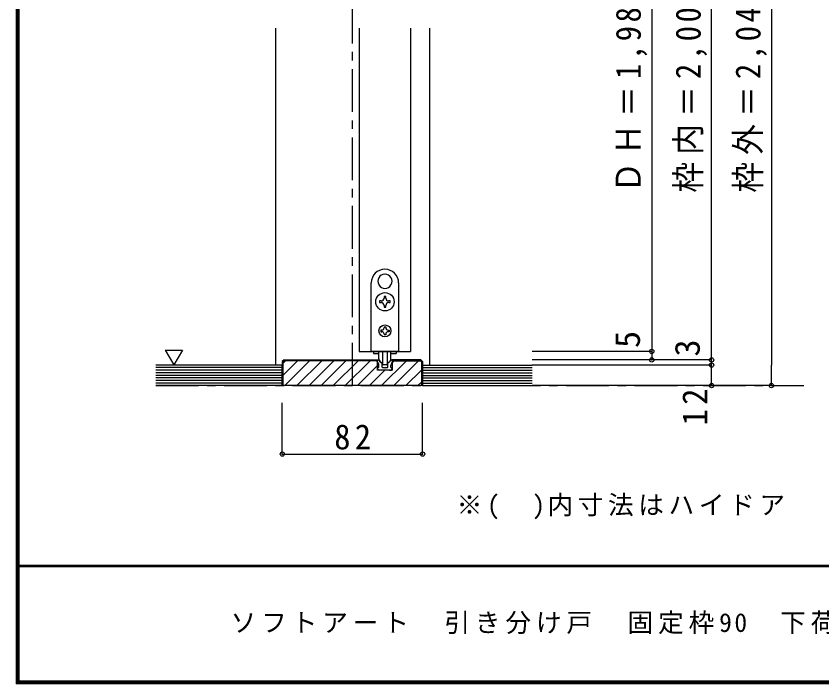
# Model space of a CAD drawing. Units: millimetres at full size, sheet at 1:5; details may follow other scales. Extents: x -973 to 977, y -718 to 696.
# Drawn here: x -973.3 to -502.2, y -700.8 to -310.5 of the extents above; entities that cross this region are included whole.
import ezdxf
from ezdxf.enums import TextEntityAlignment as Align

# ---------------------------------------------------------------- set-up
doc = ezdxf.new("R2010")
doc.units = ezdxf.units.MM
doc.header["$LTSCALE"] = 5
doc.header["$PDMODE"] = 32
doc.header["$PDSIZE"] = 2.5
doc.linetypes.add('CHAIN1', pattern=[8, 5, -1, 1, -1])
doc.linetypes.add('DASHED1', pattern=[1.8, 1.2, -0.6])
for name, color, linetype in [('0-1_通り芯', 4, 'CHAIN1'), ('0-3_仕上げ', 2, 'Continuous'), ('0-4_枠', 3, 'Continuous'), ('0-6_扉', 6, 'Continuous'), ('0-7_金物', 7, 'Continuous'), ('0-A_文字', 7, 'Continuous'), ('0-B_寸法', 7, 'Continuous'), ('0-C_ハッチ', 4, 'DASHED1'), ('F-1_枠', 6, 'Continuous'), ('F-A_文字', 7, 'Continuous')]:
    doc.layers.add(name, color=color, linetype=linetype)
doc.styles.add('ＭＳ ゴシック', font='')
doc.styles.get('ＭＳ ゴシック').set_extended_font_data('MS Gothic')

msp = doc.modelspace()

# ---------------------------------------------------------------- linework, layer by layer
at = {"layer": '0-1_通り芯'}
for p, q in [((-776.68, -526.5), (-776.68, -18.5)), ((-891.68, -526.5), (-512.68, -526.5))]:
    msp.add_line(p, q, dxfattribs=at)
at = {"layer": '0-3_仕上げ'}
for p, q in [((-817.68, -514.5), (-891.68, -514.5)), ((-817.68, -526.5), (-817.68, -514.5)), ((-735.68, -514.5), (-671.68, -514.5)), ((-735.68, -526.5), (-735.68, -514.5)), ((-817.68, -526.5), (-891.68, -526.5)), ((-735.68, -526.5), (-671.68, -526.5))]:
    msp.add_line(p, q, dxfattribs=at)
at = {"layer": '0-3_仕上げ', "color": 7}
for p, q in [((-817.68, -516), (-891.68, -516)), ((-817.68, -517.5), (-891.68, -517.5)), ((-735.68, -516), (-671.68, -516)), ((-735.68, -517.5), (-671.68, -517.5)), ((-817.68, -519), (-891.68, -519)), ((-817.68, -520.5), (-891.68, -520.5)), ((-817.68, -522), (-891.68, -522)), ((-735.68, -519), (-671.68, -519)), ((-735.68, -520.5), (-671.68, -520.5)), ((-735.68, -522), (-671.68, -522)), ((-817.68, -523.5), (-891.68, -523.5)), ((-817.68, -525), (-891.68, -525)), ((-735.68, -523.5), (-671.68, -523.5)), ((-735.68, -525), (-671.68, -525))]:
    msp.add_line(p, q, dxfattribs=at)
at = {"layer": '0-4_枠', "color": 4}
for p, q in [((-821.68, -317.5), (-821.68, -514.5)), ((-731.68, -317.5), (-731.68, -514.5))]:
    msp.add_line(p, q, dxfattribs=at)
at = {"layer": '0-4_枠'}
for p, q in [((-816.473, -512), (-817.18, -512.707)), ((-817.18, -526.5), (-817.18, -512.707)), ((-816.68, -511.5), (-762.08, -511.5)), ((-762.08, -512), (-816.473, -512)), ((-753.28, -517.5), (-753.28, -511.5)), ((-753.28, -512), (-736.887, -512)), ((-735.68, -512.5), (-735.68, -526.5)), ((-735.68, -526.5), (-817.68, -526.5))]:
    msp.add_line(p, q, dxfattribs=at)
for points in [[(-816.68, -511.5), (-817.68, -512.5), (-817.68, -526.5)], [(-753.28, -517.5), (-762.08, -517.5), (-762.08, -511.5)], [(-735.68, -512.5), (-736.68, -511.5), (-753.28, -511.5)], [(-736.18, -526.5), (-736.18, -512.707), (-736.887, -512)]]:
    msp.add_lwpolyline(points, dxfattribs=at)
at = {"layer": '0-6_扉'}
for p, q in [((-772.68, -317.5), (-772.68, -506.5)), ((-742.68, -317.5), (-742.68, -506.5)), ((-772.68, -506.5), (-742.68, -506.5))]:
    msp.add_line(p, q, dxfattribs=at)
at = {"layer": '0-7_金物'}
for p, q in [((-757.779, -461.351), (-757.68, -461.45)), ((-757.581, -461.351), (-757.68, -461.45)), ((-761.323, -467.489), (-761.188, -467.525)), ((-761.224, -467.66), (-761.188, -467.525)), ((-754.038, -467.489), (-754.173, -467.525)), ((-754.137, -467.66), (-754.173, -467.525)), ((-757.18, -475.3), (-757.18, -474.35)), ((-760.83, -477), (-760.83, -478)), ((-759.88, -477), (-760.83, -477)), ((-760.83, -478), (-759.88, -478)), ((-758.18, -479.7), (-758.18, -480.65)), ((-757.18, -480.65), (-757.18, -479.7)), ((-758.18, -480.65), (-757.18, -480.65)), ((-760.08, -494), (-760.08, -495)), ((-759.48, -494), (-760.08, -494)), ((-758.18, -492.1), (-758.18, -492.7)), ((-758.18, -492.1), (-757.18, -492.1)), ((-757.18, -492.1), (-757.18, -492.7)), ((-755.88, -494), (-755.28, -494)), ((-755.28, -494), (-755.28, -495)), ((-760.08, -495), (-759.48, -495)), ((-758.18, -496.3), (-758.18, -496.9)), ((-757.18, -496.9), (-758.18, -496.9)), ((-757.18, -496.3), (-757.18, -496.9)), ((-755.28, -495), (-755.88, -495)), ((-764.28, -506.5), (-764.28, -507.7)), ((-764.28, -507.7), (-761.148, -507.7)), ((-761.18, -510.921), (-761.18, -506.5)), ((-759.18, -506.5), (-759.18, -514.121)), ((-756.18, -514.121), (-756.18, -506.5)), ((-754.213, -507.7), (-751.08, -507.7)), ((-754.18, -510.921), (-754.18, -506.5)), ((-751.08, -506.5), (-751.08, -507.7)), ((-760.018, -512.912), (-761.284, -511.647)), ((-759.806, -513), (-759.48, -513)), ((-759.28, -515.7), (-759.28, -513.2)), ((-756.08, -515.7), (-756.08, -513.2)), ((-755.555, -513), (-755.88, -513)), ((-755.342, -512.912), (-754.077, -511.647)), ((-753.18, -511.5), (-753.723, -511.5)), ((-753.18, -512.5), (-753.18, -511.5)), ((-761.18, -516), (-761.78, -516)), ((-761.18, -516), (-761.18, -514.736)), ((-755.38, -517.5), (-759.98, -517.5)), ((-758.98, -516), (-757.98, -516)), ((-756.48, -514.421), (-758.88, -514.421)), ((-757.98, -516), (-757.68, -516.3)), ((-757.68, -516.3), (-757.38, -516)), ((-757.38, -516), (-756.38, -516)), ((-755.18, -517.3), (-755.38, -517.5)), ((-754.98, -517.5), (-755.18, -517.3)), ((-754.98, -517.5), (-753.88, -517.5)), ((-754.18, -516), (-754.18, -514.736)), ((-754.18, -516), (-753.58, -516)), ((-753.88, -517.5), (-753.394, -516.274))]:
    msp.add_line(p, q, dxfattribs=at)
for points in [[(-749.68, -466.5), (-749.68, -506.5), (-765.68, -506.5), (-765.68, -466.5)], [(-757.18, -474.35), (-758.18, -474.35), (-758.18, -475.3)], [(-755.48, -478), (-754.53, -478), (-754.53, -477), (-755.48, -477)], [(-762.18, -512.5), (-762.18, -511.5), (-761.637, -511.5)], [(-760.38, -517.5), (-761.48, -517.5), (-761.966, -516.274)], [(-760.38, -517.5), (-760.18, -517.3), (-759.98, -517.5)]]:
    msp.add_lwpolyline(points, dxfattribs=at)
for centre, radius in [((-757.68, -477.5), 5.35), ((-757.68, -494.5), 3.5)]:
    msp.add_circle(centre, radius, dxfattribs=at)
for centre, radius, start, end in [((-757.68, -466.5), 8, 0, 180), ((-757.68, -465.5), 4.15, 91.3645, 208.6355), ((-757.68, -465.5), 4.15, 331.3645, 88.6355), ((-757.68, -465.5), 4.15, 211.3645, 328.6355), ((-759.88, -475.3), 1.7, 270, 0), ((-755.48, -475.3), 1.7, 180, 270), ((-759.88, -479.7), 1.7, 0, 90), ((-755.48, -479.7), 1.7, 90, 180), ((-759.48, -492.7), 1.3, 270, 0), ((-755.88, -492.7), 1.3, 180, 270), ((-759.48, -496.3), 1.3, 0, 90), ((-755.88, -496.3), 1.3, 90, 180), ((-764.18, -514.736), 3, 0, 48.19), ((-761.637, -512), 0.5, 45, 90), ((-759.18, -510.921), 2, 180, 264.78409), ((-759.806, -512.7), 0.3, 225, 270), ((-759.48, -513.2), 0.2, 0, 90), ((-759.38, -513.112), 0.2, 0, 84.78409), ((-755.98, -513.112), 0.2, 95.21591, 180), ((-755.88, -513.2), 0.2, 90, 180), ((-756.18, -510.921), 2, 275.21591, 0), ((-755.555, -512.7), 0.3, 270, 315), ((-751.18, -514.736), 3, 131.81, 180), ((-753.723, -512), 0.5, 90, 135), ((-761.78, -516.2), 0.2, 90, 201.616), ((-758.98, -515.7), 0.3, 180, 270), ((-758.88, -514.121), 0.3, 180, 270), ((-756.48, -514.121), 0.3, 270, 0), ((-756.38, -515.7), 0.3, 270, 0), ((-753.58, -516.2), 0.2, 338.384, 90)]:
    msp.add_arc(centre, radius, start, end, dxfattribs=at)
at = {"layer": '0-A_文字'}
for p, q in [((-886.116, -505.686), (-876.116, -505.686)), ((-886.116, -505.686), (-881.116, -514.347)), ((-876.116, -505.686), (-881.116, -514.347))]:
    msp.add_line(p, q, dxfattribs=at)
at = {"layer": '0-B_寸法', "color": 4}
for p, q in [((-531.68, -76.5), (-531.68, -514.5)), ((-566.68, -526.5), (-566.68, -106.5)), ((-601.68, -120.5), (-601.68, -506.5)), ((-601.68, -506.5), (-671.68, -506.5)), ((-601.68, -506.5), (-601.68, -511.5)), ((-566.68, -511.5), (-671.68, -511.5)), ((-566.68, -514.5), (-671.68, -514.5)), ((-531.68, -526.5), (-531.68, -514.5)), ((-531.68, -526.5), (-671.68, -526.5)), ((-817.68, -566.5), (-817.68, -536.5)), ((-735.68, -566.5), (-735.68, -536.5)), ((-817.68, -566.5), (-735.68, -566.5))]:
    msp.add_line(p, q, dxfattribs=at)
at = {"layer": '0-B_寸法'}
for p in [(-601.68, -506.5), (-601.68, -511.5), (-566.68, -511.5), (-566.68, -514.5), (-566.68, -526.5), (-531.68, -526.5), (-817.68, -566.5), (-735.68, -566.5)]:
    msp.add_point(p, dxfattribs=at)
at = {"layer": '0-C_ハッチ', "linetype": 'Continuous'}
for p, q in [((-817.18, -520.401), (-808.779, -512)), ((-817.18, -513.33), (-815.851, -512)), ((-816.208, -526.5), (-801.708, -512)), ((-809.137, -526.5), (-794.637, -512)), ((-802.066, -526.5), (-787.566, -512)), ((-794.995, -526.5), (-780.495, -512)), ((-787.924, -526.5), (-773.424, -512)), ((-780.853, -526.5), (-766.353, -512)), ((-759.64, -526.5), (-745.14, -512)), ((-753.28, -513.069), (-752.211, -512)), ((-752.569, -526.5), (-738.069, -512)), ((-773.782, -526.5), (-762.08, -514.798)), ((-766.711, -526.5), (-757.711, -517.5)), ((-745.498, -526.5), (-736.18, -517.183)), ((-738.427, -526.5), (-736.18, -524.254)), ((-735.784, -526.5), (-735.68, -526.396))]:
    msp.add_line(p, q, dxfattribs=at)
at = {"layer": 'F-1_枠'}
for p, q in [((-973.347, 695.833), (-973.347, -700.833)), ((-972.514, 695.833), (-972.514, -700.833)), ((-971.68, 695.833), (-971.68, -700.833)), ((976.653, -631.667), (-973.347, -631.667)), ((976.653, -632.5), (-973.347, -632.5)), ((976.653, -699.167), (-973.347, -699.167)), ((976.653, -700), (-973.347, -700)), ((976.653, -700.833), (-973.347, -700.833))]:
    msp.add_line(p, q, dxfattribs=at)

# ---------------------------------------------------------------- texts
at = {"layer": '0-A_文字', "insert": (-715.741, -604.63), "char_height": 11, "attachment_point": 7, "style": 'ＭＳ ゴシック'}
msp.add_mtext('\\T1.18;※(\u3000)内寸法はハイドア', dxfattribs=at)
at = {"layer": '0-B_寸法', "style": 'ＭＳ ゴシック'}
for s, p in [('5', (-604.18, -504.5)), ('3', (-569.18, -509.5))]:
    msp.add_text(s, height=14.66, rotation=90, dxfattribs=at).set_placement(p, align=Align.BOTTOM_LEFT)
at = {"layer": '0-B_寸法', "char_height": 14.66, "attachment_point": 7, "rotation": 90, "style": 'ＭＳ ゴシック'}
for s, insert in [('\\T1.23;\\W0.9;ＤＨ＝1,983\\~(2,183)', (-604.18, -413.75)), ('\\T1.23;\\W0.9;枠内＝2,002\\~(2,202)', (-569.18, -413.75)), ('\\T1.23;\\W0.9;枠外＝2,047\\~(2,247)', (-534.18, -413.75)), ('\\T1.27;\\W0.95;12', (-569.18, -549.75))]:
    msp.add_mtext(s, dxfattribs=dict(at, insert=insert))
at = {"layer": '0-B_寸法', "insert": (-787.305, -564), "char_height": 14.66, "attachment_point": 7, "style": 'ＭＳ ゴシック'}
msp.add_mtext('\\T1.27;\\W0.95;82', dxfattribs=at)
at = {"layer": 'F-A_文字', "insert": (-847.938, -673.333), "char_height": 11, "attachment_point": 7, "style": 'ＭＳ ゴシック'}
msp.add_mtext('\\T1.19;ソフトアート\u3000引き分け戸\u3000固定枠90\u3000下荷重（レールタイプ）\\~ドアＨ共通\u3000枠外Ｗ3,234', dxfattribs=at)

doc.saveas('drawing.dxf')
